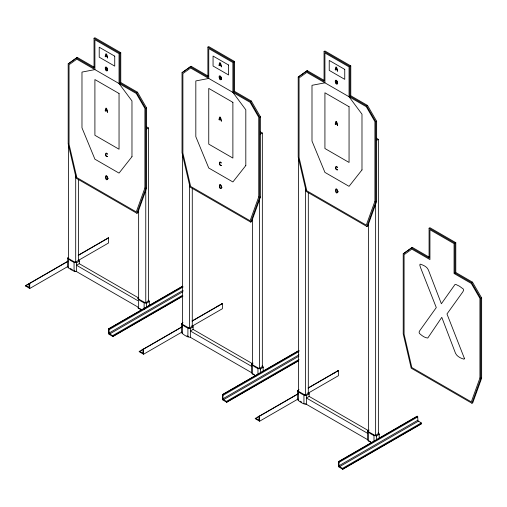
<?xml version="1.0" encoding="UTF-8"?>
<svg xmlns="http://www.w3.org/2000/svg" width="507" height="507" viewBox="0 0 507 507"><rect width="100%" height="100%" fill="white"/><g stroke="black" fill="none" stroke-linecap="round" stroke-linejoin="round"><path stroke-width="0.76" d="M68.591 258.164L68.996 258.874L75.169 262.296L78.49 260.383M138.645 298.61L139.057 299.32L145.23 302.749L148.494 301.139L148.088 300.429M182.431 323.891L182.843 324.6L189.016 328.023L192.28 326.419L191.874 325.709M252.486 364.337L252.898 365.046L259.071 368.475L262.341 366.865L261.929 366.155M298.465 390.878L298.87 391.594L305.043 395.016L308.313 393.407L307.901 392.697M368.519 431.33L368.931 432.04L375.104 435.462L378.368 433.853L377.962 433.143M136.896 213.276L145.763 188.705L145.763 108.504L136.637 92.699L119.906 83.04L119.906 53.178L94.042 38.253L94.042 68.109L76.418 57.931L68.185 63.85L68.185 143.899L76.17 178.217L136.896 213.276L137.758 212.775L146.624 188.205L146.624 108.004L137.498 92.204L120.767 82.54L119.906 83.04M250.737 222.123L259.603 197.553L259.603 117.351L250.477 101.546L233.746 91.887L233.746 62.025L207.889 47.1L207.889 76.956L190.264 66.778L182.032 72.697L182.032 152.746L190.011 187.064L250.737 222.123L251.599 221.622L260.465 197.052L260.465 116.851L251.339 101.051L234.608 91.387L233.746 91.887M366.91 226.496L375.776 201.925L375.776 121.724L366.65 105.925L349.919 96.26L349.919 66.404L324.062 51.473L324.062 81.335L306.437 71.157L298.205 77.077L298.205 157.126L306.19 191.443L366.91 226.496L367.771 226.002L376.638 201.431L376.638 121.23L367.512 105.424L350.781 95.766L349.919 96.26M471.922 403.242L480.788 378.672L480.788 298.471L471.662 282.665L454.931 273.007L454.931 243.145L429.074 228.22L429.074 258.076L411.45 247.904L403.217 253.817L403.217 333.866L411.202 368.183L471.922 403.242L472.784 402.742L481.65 378.171L481.65 297.97L472.524 282.171L455.793 272.506L454.931 273.007M220.266 63.312L219.765 64.693L220.779 65.276L220.272 63.312M220.266 117.662L219.765 119.044L220.779 119.627L220.272 117.662M25.35 285.764L25.718 285.549L29.019 287.273L29.184 283.552L29.729 283.445L29.729 288.502L25.35 285.764L67.925 261.181M107.997 238.049L108.542 237.941L108.542 242.999L78.389 260.408M181.95 332.066L143.57 354.228L139.191 351.7L139.558 351.275L142.86 352.999L143.132 349.038L143.57 349.171L181.95 327.009M218.004 305.987L218.371 305.772M221.838 303.775L222.383 303.668L222.383 308.725L192.229 326.134M297.983 399.06L259.603 421.216L255.224 418.687L255.591 418.269L258.893 419.986L259.166 416.032L259.603 416.158L297.983 394.002M337.871 370.763L338.416 370.655L338.416 375.712L308.262 393.121M141.383 309.986L137.936 307.869L137.822 306.982L76.525 271.594C73.236 271.46 69.846 269.147 67.583 266.904L67.767 257.689M67.583 266.904L67.767 266.536M138.519 297.907L79.263 263.691L79.447 260.801L78.439 259.742M137.822 298.135L137.638 298.503C139.9 300.746 143.291 303.059 146.58 303.192L149.318 301.614L149.502 301.247L148.494 300.188M182.976 322.623L181.424 323.783C183.686 326.026 187.077 328.333 190.366 328.473L193.104 326.895L192.99 326.007L192.28 325.469M253.037 363.075L251.478 364.229C253.741 366.472 257.138 368.785 260.421 368.919L263.158 367.341L263.348 366.973L262.341 365.915M251.668 363.861L251.478 373.076L255.908 376.105M299.01 389.617L297.457 390.77C299.719 393.014 303.11 395.327 306.399 395.46L309.137 393.882L309.321 393.514L308.313 392.462M369.064 430.063L367.512 431.216C369.774 433.46 373.165 435.773 376.454 435.906L379.192 434.328L379.375 433.967L378.368 432.908M367.695 430.855L367.512 440.063L371.257 442.706M69.681 62.9L77.279 57.437L94.226 67.222M208.073 76.069L191.126 66.284L182.032 72.697M324.246 80.442L307.299 70.657L298.205 77.077M429.258 257.188L412.311 247.403L403.217 253.817M94.042 38.253L94.904 37.752L120.767 52.684L120.767 82.54M76.418 57.931L77.279 57.437M68.185 63.85L69.047 63.356M119.906 53.178L120.767 52.684M207.889 47.1L208.751 46.6L234.608 61.531L234.608 91.387M136.637 92.699L137.498 92.204M190.264 66.778L191.126 66.284M145.763 108.504L146.624 108.004M233.746 62.025L234.608 61.531M146.447 129.158L148.494 127.973L148.494 301.278M324.062 51.473L324.924 50.979L350.781 65.904L350.781 95.766M250.477 101.546L251.339 101.051M306.437 71.157L307.299 70.657M259.603 117.351L260.465 116.851M349.919 66.404L350.781 65.904M145.763 188.705L146.624 188.205M260.287 134.209L262.341 133.024L262.341 367.017M78.205 255.243L108.365 237.834M25.35 285.973L67.425 261.682M78.389 255.351L108.542 237.941M29.729 288.502L67.425 266.739M67.583 258.057C69.846 260.3 73.236 262.607 76.525 262.746L79.263 261.168M79.263 263.691L76.525 265.275L137.822 300.664M366.65 105.925L367.512 105.424M375.776 121.724L376.638 121.23M259.603 197.553L260.465 197.052M376.321 140.528L378.368 139.343L378.368 433.992M182.824 296.17L112.922 336.528L108.542 333.999L108.542 328.948L182.558 286.214M108.542 328.948L182.742 286.316M112.922 336.528L112.554 335.685L109.252 333.593L109.087 329.683L183.109 286.949M109.087 333.055L183.109 290.321M109.639 333.999L182.97 291.664M112.554 335.685L182.457 295.328M112.922 336.318L182.824 295.961M375.776 201.925L376.638 201.431M139.191 351.49L182.089 326.723M192.052 320.969L222.205 303.56M141.25 350.508L143.304 349.323M192.229 321.077L222.383 303.668M252.359 363.633L193.104 329.417L190.366 331.001L251.668 366.39M429.074 228.22L429.936 227.719L455.793 242.65L455.793 272.506M411.45 247.904L412.311 247.403M454.931 243.145L455.793 242.65M298.724 360.711L226.762 402.254L222.383 399.725L222.383 394.674L299.143 350.356M222.383 394.674L298.636 350.857M226.762 402.254L226.395 401.411L223.093 399.32L222.934 395.409L299.003 351.49M222.934 398.781L299.003 354.862M223.479 399.725L298.864 356.206M226.395 401.411L299.041 359.469M226.762 402.045L298.724 360.502M471.662 282.665L472.524 282.171M255.224 418.478L298.122 393.711M308.079 387.963L338.239 370.554M257.277 417.502L258.652 416.71M308.262 388.064L338.416 370.655M368.393 430.62L309.137 396.411L306.399 397.989L367.695 433.384M480.788 298.471L481.65 297.97M480.788 378.672L481.65 378.171M338.416 461.662L417.229 416.158L417.667 416.539L417.939 420.804L421.241 422.901L421.609 423.744L342.795 469.248L338.416 466.719L338.416 461.662L338.961 462.403L339.126 466.307L342.428 468.405L342.795 469.248M338.6 461.769L417.413 416.266M338.961 462.403L417.781 416.9M338.961 465.768L417.781 420.265M339.513 466.719L418.326 421.216M342.428 468.405L421.241 422.901M342.795 469.038L421.609 423.535M251.668 372.708L190.366 337.32C187.077 337.187 183.686 334.873 181.424 332.63L181.607 323.415M305.043 403.864L305.575 403.838M367.695 439.702L306.399 404.307C303.11 404.174 299.719 401.861 297.457 399.617L297.641 390.409M104.531 240.045L104.163 240.47M334.405 372.765L334.037 373.184M74.472 270.884L75.169 271.15M376.428 138.227L378.368 139.343M260.402 131.902L262.341 133.024M146.555 126.851L148.494 127.973M70.365 268.514L72.419 269.699M139.742 308.567L141.795 309.752M186.944 335.818L188.312 336.61M252.898 373.893L254.267 374.686M300.239 401.227L301.608 402.019M368.931 440.887L370.985 442.072M222.567 394.776L222.934 395.409M108.726 329.049L109.087 329.683M379.192 434.328L379.192 438.016M376.454 435.906L376.454 439.594M375.636 202.705L375.636 435.57M373.995 435.437L373.995 441.331M368.519 223.15L368.519 441.122M309.137 393.882L309.137 396.411M308.313 192.362L308.313 393.546M306.399 395.46L306.399 404.307M305.575 187.603L305.575 395.124M303.934 394.991L303.934 403.838M298.465 157.36L298.465 400.676M263.158 367.341L263.158 371.023M260.421 368.919L260.421 372.607M259.603 198.636L259.603 368.595M259.603 416.158L259.603 421.216M257.962 368.443L257.962 374.343M252.486 218.244L252.486 374.134M193.104 326.895L193.104 329.417M192.28 188.23L192.28 326.571M190.366 328.473L190.366 337.32M189.548 183.49L189.548 328.149M187.907 327.997L187.907 336.844M182.431 153.291L182.431 333.688M149.318 301.614L149.318 305.296M146.58 303.192L146.58 307.616M145.763 190.486L145.763 302.863M144.121 302.717L144.121 309.352M143.57 349.171L143.57 354.228M138.645 210.12L138.645 308.408M78.439 179.326L78.439 260.832M76.525 262.746L76.525 271.594M75.701 173.781L75.701 262.417M74.06 262.271L74.06 271.118M68.591 143.557L68.591 267.962M107.535 156.638C104.55 157.728 105.139 150.237 107.522 154.153C105.437 151.84 105.285 156.562 107.535 156.638M221.375 165.485C218.517 166.664 218.891 159.059 221.363 163C219.29 160.7 219.119 165.396 221.375 165.485M337.548 169.864C334.43 170.903 335.342 163.387 337.535 167.462C335.311 164.914 335.406 169.94 337.548 169.864M107.642 178.331L107.49 179.091A1.134 0.653 60 0 1 107.047 179.282L106.153 178.851L106.153 176.157L107.066 176.785A1.229 0.71 60 0 1 107.503 177.501L107.642 178.331M221.483 187.178L221.331 187.939A1.134 0.653 60 0 1 220.887 188.129L219.994 187.698L219.994 185.004L220.906 185.632A1.229 0.71 60 0 1 221.344 186.348L221.483 187.178M337.656 191.557L337.51 192.318A1.134 0.653 60 0 1 337.06 192.508L336.166 192.071L336.166 189.377L337.079 190.005A1.229 0.71 60 0 1 337.516 190.727L337.656 191.557M108.061 178.553C104.854 183.933 104.746 169.623 108.061 178.553M221.901 187.4C218.694 192.78 218.587 178.47 221.901 187.4M338.074 191.779C334.867 197.16 334.759 182.843 338.074 191.779M107.471 68.699L107.446 68.92A0.894 0.52 60 0 1 107.078 69.199C108.732 70.536 106.533 71.893 105.69 70.067C104.1 65.878 106.869 66.385 107.471 68.699M221.318 77.546L221.293 77.767A0.894 0.52 60 0 1 220.919 78.046C222.573 79.384 220.374 80.74 219.531 78.915C217.94 74.725 220.716 75.232 221.318 77.546M337.491 81.919L337.466 82.14A0.894 0.52 60 0 1 337.092 82.426C338.752 83.763 336.553 85.113 335.704 83.287C334.113 79.105 336.889 79.605 337.491 81.919M107.066 68.508L106.787 68.876L106.083 68.515L106.083 67.393L107.066 68.508M220.906 77.356L220.627 77.723L219.924 77.362L219.924 76.24L220.906 77.356M337.079 81.728L336.806 82.096L336.103 81.741L336.103 80.619L337.079 81.728M107.243 70.188L106.901 70.536L106.083 70.099L106.083 68.882L107.243 70.188M221.09 79.035L220.741 79.384L219.924 78.946L219.924 77.729L221.09 79.035M337.263 83.408L336.914 83.756L336.103 83.325L336.103 82.102L337.263 83.408M105.215 56.511L105.57 56.841L105.83 56.144L107.034 56.841C108.796 62.266 106.071 47.975 105.215 56.511M105.215 110.862L105.57 111.198L105.83 110.494L107.034 111.191C108.796 116.616 106.071 102.325 105.215 110.862M219.056 65.359L219.417 65.688L219.67 64.991L220.881 65.688C222.643 71.113 219.911 56.822 219.056 65.359M219.056 119.709L219.417 120.045L219.67 119.341L220.881 120.039C222.643 125.463 219.911 111.172 219.056 119.709M335.235 69.738L335.59 70.067L335.843 69.37L337.054 70.067C338.815 75.499 336.084 61.176 335.235 69.738M335.235 124.088L335.59 124.418L335.843 123.721L337.054 124.418C338.815 129.849 336.084 115.526 335.235 124.088M464.33 358.227L464.095 359.209C460.831 358.322 456.978 356.516 455.495 353.24L441.793 317.325L427.788 338.03C424.606 337.852 421.71 335.444 419.378 333.391L419.074 332.104L419.802 330.621L436.286 307.565L420.461 267.379L419.802 265.066L420.107 264.128C423.25 265.047 427.04 266.688 428.371 269.933L441.369 303.756L454.982 284.509L455.736 284.402L459.456 286.195L463.36 289.072L463.575 290.34L462.847 291.848L446.978 313.953L464.33 358.227M144.901 188.04L136.282 211.926L76.804 177.589L69.047 144.248L69.047 64.725L76.804 59.154L136.282 93.491L144.901 108.416L144.901 188.04M258.741 196.887L250.122 220.773L190.651 186.437L182.894 153.095L182.894 73.572L190.651 68.001L250.122 102.338L258.741 117.263L258.741 196.887M374.914 201.26L366.295 225.146L306.824 190.809L299.067 157.474L299.067 77.951L306.824 72.374L366.295 106.711L374.914 121.642L374.914 201.26M479.926 378.007L471.307 401.893L411.836 367.556L404.079 334.214L404.079 254.698L411.836 249.121L429.936 259.571L429.936 229.709L454.069 243.645L454.069 273.501L471.307 283.457L479.926 298.382L479.926 378.007M106.426 54.464L105.925 55.846L106.933 56.429L106.426 54.464M106.426 108.815L105.925 110.196L106.933 110.78L106.426 108.815M336.439 67.684L335.938 69.072L336.952 69.655L336.445 67.691M336.439 122.041L335.938 123.423L336.952 124.006L336.445 122.041M131.972 156.688L119.044 173.109L94.904 159.179L81.976 127.827L81.976 72.089L94.904 69.605L94.904 39.742L119.044 53.679L119.044 83.535L131.972 100.95L131.972 156.688M245.813 165.536L232.884 181.956L208.751 168.02L195.822 136.675L195.822 80.936L208.751 78.452L208.751 48.59L232.884 62.526L232.884 92.382L245.813 109.797L245.813 165.536M361.985 169.908L349.057 186.335L324.924 172.399L311.995 141.047L311.995 85.315L324.924 82.825L324.924 52.969L349.057 66.899L349.057 96.761L361.985 114.176L361.985 169.908M344.747 69.389L329.233 60.434L329.233 70.384L344.747 79.346L344.747 69.389M349.057 106.711L324.924 92.781L324.924 148.513L349.057 162.449L349.057 106.711M228.575 65.01L213.06 56.055L213.06 66.011L228.575 74.966L228.575 65.01M232.884 102.338L208.751 88.402L208.751 144.134L232.884 158.07L232.884 102.338M114.734 56.163L99.214 47.208L99.214 57.164L114.734 66.119L114.734 56.163M119.044 93.491L94.904 79.555L94.904 135.287L119.044 149.223L119.044 93.491"/></g></svg>
